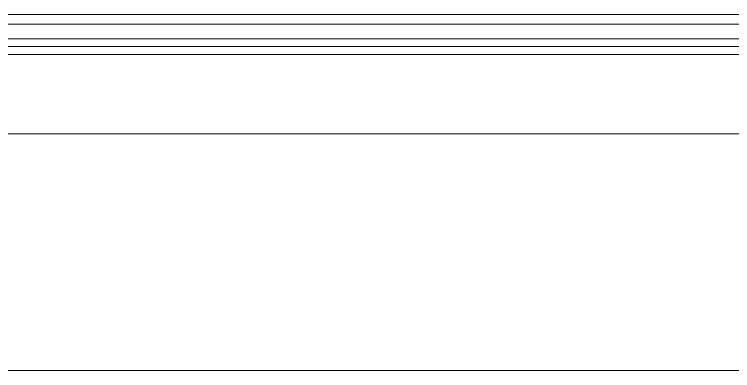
# Model space of a CAD drawing. Header units: inches. Extents: x 16.2 to 49.2, y 7.1 to 20.7.
# Drawn here: x 32.815 to 34.058, y 15.09 to 15.708 of the extents above; entities that cross this region are included whole.
import ezdxf

# ---------------------------------------------------------------- set-up
doc = ezdxf.new("R2010")
doc.units = ezdxf.units.IN
doc.header["$MEASUREMENT"] = 0
doc.layers.add('0inne_gulv', color=252, linetype='Continuous', lineweight=13)

# ---------------------------------------------------------------- blocks, each defined once
blk = doc.blocks.new('DEREK SMALL HOUSE fr')
for p, q in [((0.4434, -2.4917), (-2.1062, -2.4917)), ((0.4434, -2.509), (-2.1062, -2.509)), ((0.4434, -2.5344), (-2.1062, -2.5344)), ((0.4434, -2.5473), (-2.1062, -2.5473)), ((0.4434, -2.5611), (-2.1062, -2.5611)), ((-6.2165, -2.6989), (1.0874, -2.6989)), ((0.4434, -2.6989), (-2.1062, -2.6989)), ((1.0874, -3.1089), (-6.2165, -3.1089))]:
    blk.add_line(p, q)

msp = doc.modelspace()

# ---------------------------------------------------------------- block references
at = {"layer": '0inne_gulv'}
msp.add_blockref('DEREK SMALL HOUSE fr', (33.7165, 18.1994), dxfattribs=at)

doc.saveas('drawing.dxf')
